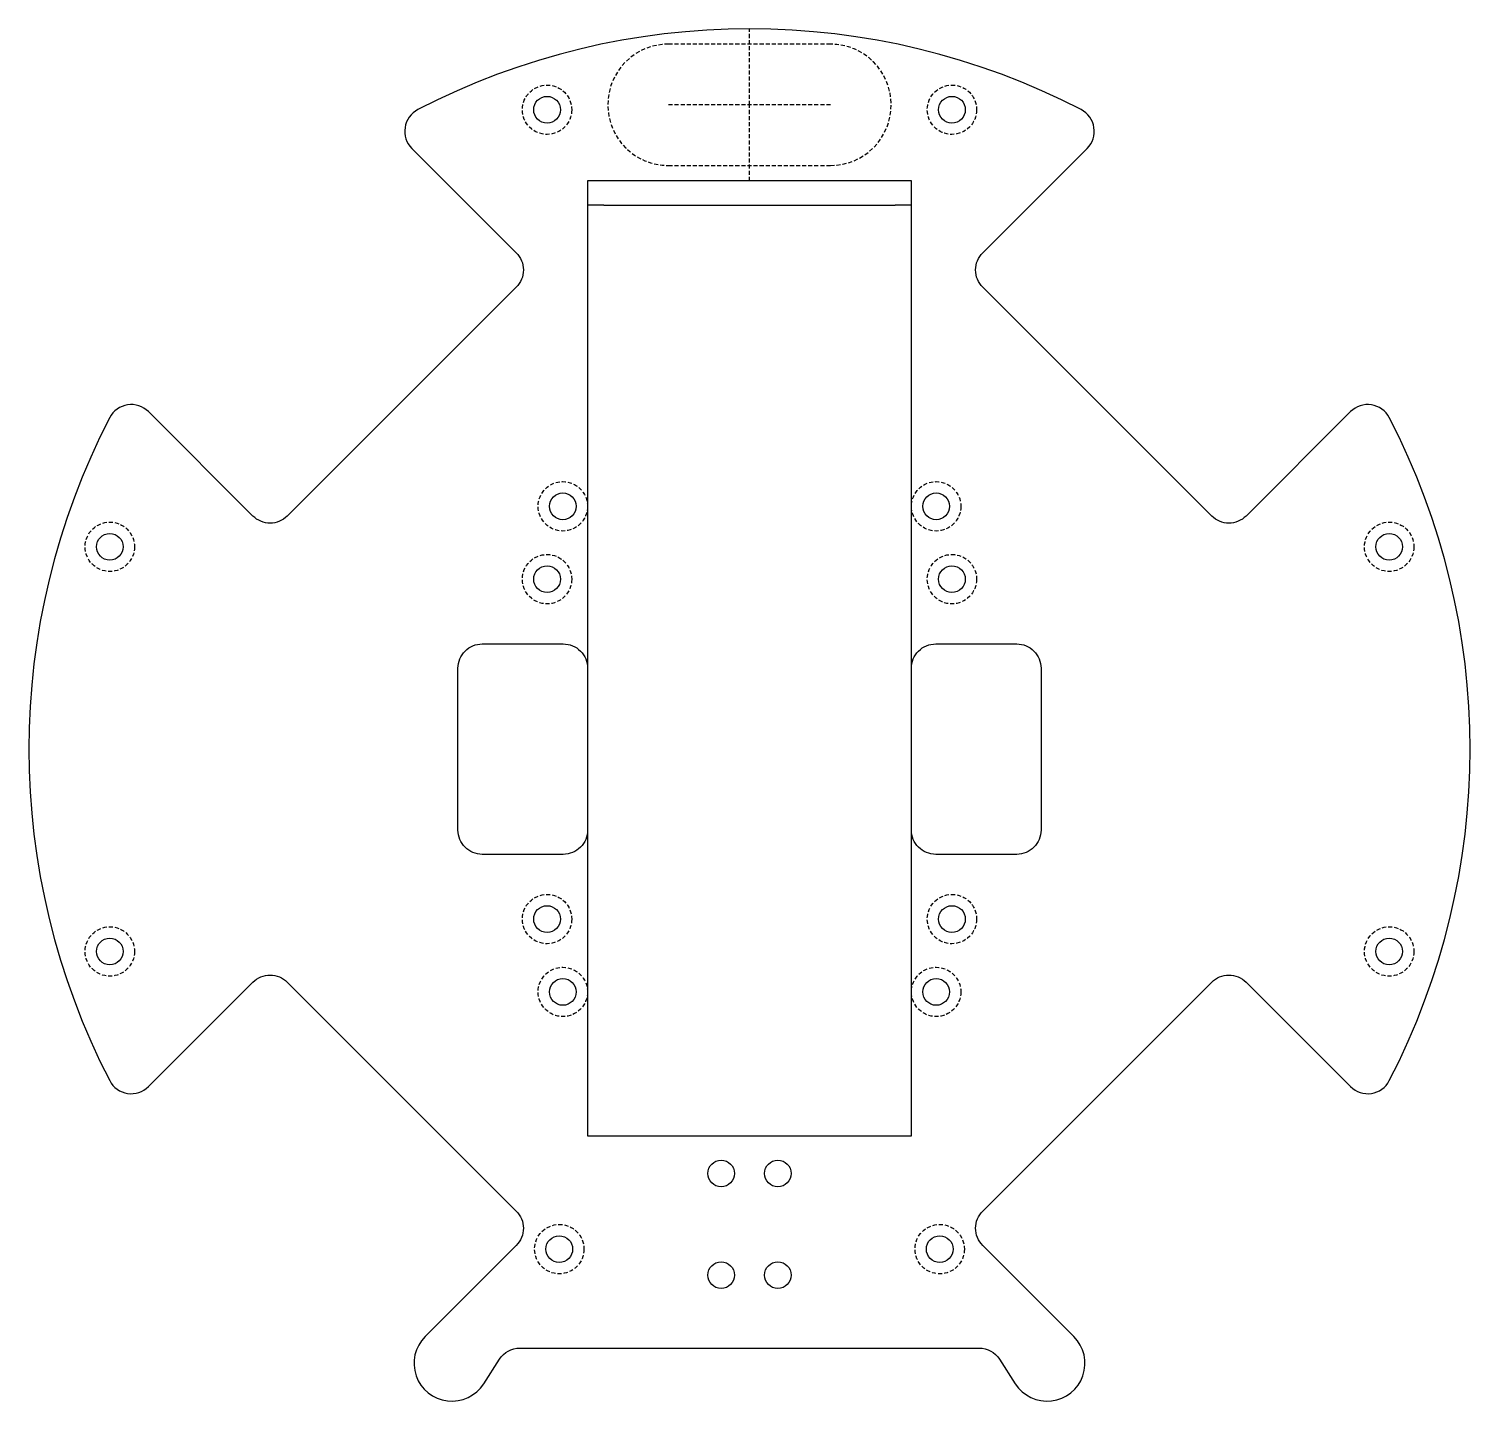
# Model space of a CAD drawing. Header units: millimetres. Extents: x -89 to 89, y -81 to 89.
import ezdxf

# ---------------------------------------------------------------- set-up
doc = ezdxf.new("R2010")
doc.units = ezdxf.units.MM
doc.linetypes.add('DASHED', pattern=[0.75, 0.5, -0.25])
doc.layers.get('0').update_dxf_attribs({"linetype": 'CONTINUOUS'})
doc.layers.add('1', color=7, linetype='DASHED')

msp = doc.modelspace()

# ---------------------------------------------------------------- linework, layer by layer
for p, q in [((20, 70.22), (-20, 70.22)), ((-20, 70.22), (-20, 67.22)), ((20, 67.22), (20, 70.22)), ((-18, 67.22), (-20, 67.22)), ((-20, 67.22), (-20, -47.78)), ((-18, 67.22), (18, 67.22)), ((20, 67.22), (18, 67.22)), ((20, -47.78), (20, 67.22)), ((-20, -47.78), (20, -47.78))]:
    msp.add_line(p, q)
for points in [[(-28.8, 57.08), (-57.08, 28.8, -0.414214), (-61.32, 28.8), (-74.23, 41.7, 0.507314), (-79.01, 40.96, 0.243798), (-79.01, -40.96, 0.507314), (-74.23, -41.7), (-61.32, -28.8, -0.414214), (-57.08, -28.8), (-28.8, -57.08, -0.414214), (-28.8, -61.32), (-40.06, -72.59, 1.114867), (-32.82, -78.41), (-30.88, -75.39, -0.255993), (-28.36, -74), (28.36, -74, -0.255993), (30.88, -75.39), (32.82, -78.41, 1.114872), (40.06, -72.59), (28.8, -61.32, -0.414214), (28.8, -57.08), (57.08, -28.8, -0.414214), (61.32, -28.8), (74.23, -41.7, 0.507314), (79.01, -40.96, 0.243798), (79.01, 40.96, 0.507314), (74.23, 41.7), (61.32, 28.8, -0.414214), (57.08, 28.8), (28.8, 57.08, -0.414214), (28.8, 61.32), (41.7, 74.23, 0.507314), (40.96, 79.01, 0.243798), (-40.96, 79.01, 0.507314), (-41.7, 74.23), (-28.8, 61.32, -0.414214)], [(-36, -10), (-36, 10, -0.414214), (-33, 13), (-23, 13, -0.414214), (-20, 10), (-20, -10, -0.414214), (-23, -13), (-33, -13, -0.414214)], [(20, -10), (20, 10, -0.414214), (23, 13), (33, 13, -0.414214), (36, 10), (36, -10, -0.414214), (33, -13), (23, -13, -0.414214)]]:
    msp.add_lwpolyline(points, format="xyb", close=True)
for centre in [(-25, 79), (25, 79), (-23.05, 30), (23.05, 30), (-79, 25), (79, 25), (-25, 21), (25, 21), (-25, -21), (25, -21), (-79, -25), (79, -25), (-23.05, -30), (23.05, -30), (-3.5, -52.43), (3.5, -52.43), (-23.49, -61.78), (23.49, -61.78), (-3.5, -64.99), (3.5, -64.99)]:
    msp.add_circle(centre, 1.65)
at = {"layer": '1'}
for p, q in [((0, 79.61), (0, 89)), ((10, 87.11), (-10, 87.11)), ((10, 79.61), (-10, 79.61)), ((0, 70.22), (0, 79.61)), ((-10, 72.11), (10, 72.11))]:
    msp.add_line(p, q, dxfattribs=at)
for centre in [(-25, 79), (25, 79), (-23.05, 30), (23.05, 30), (-79, 25), (79, 25), (-25, 21), (25, 21), (-25, -21), (25, -21), (-79, -25), (79, -25), (-23.05, -30), (23.05, -30), (-23.49, -61.78), (23.49, -61.78)]:
    msp.add_circle(centre, 3.05, dxfattribs=at)
for centre, start, end in [((-10, 79.61), 90, 270), ((10, 79.61), -90, 90)]:
    msp.add_arc(centre, 7.5, start, end, dxfattribs=at)

doc.saveas('drawing.dxf')
